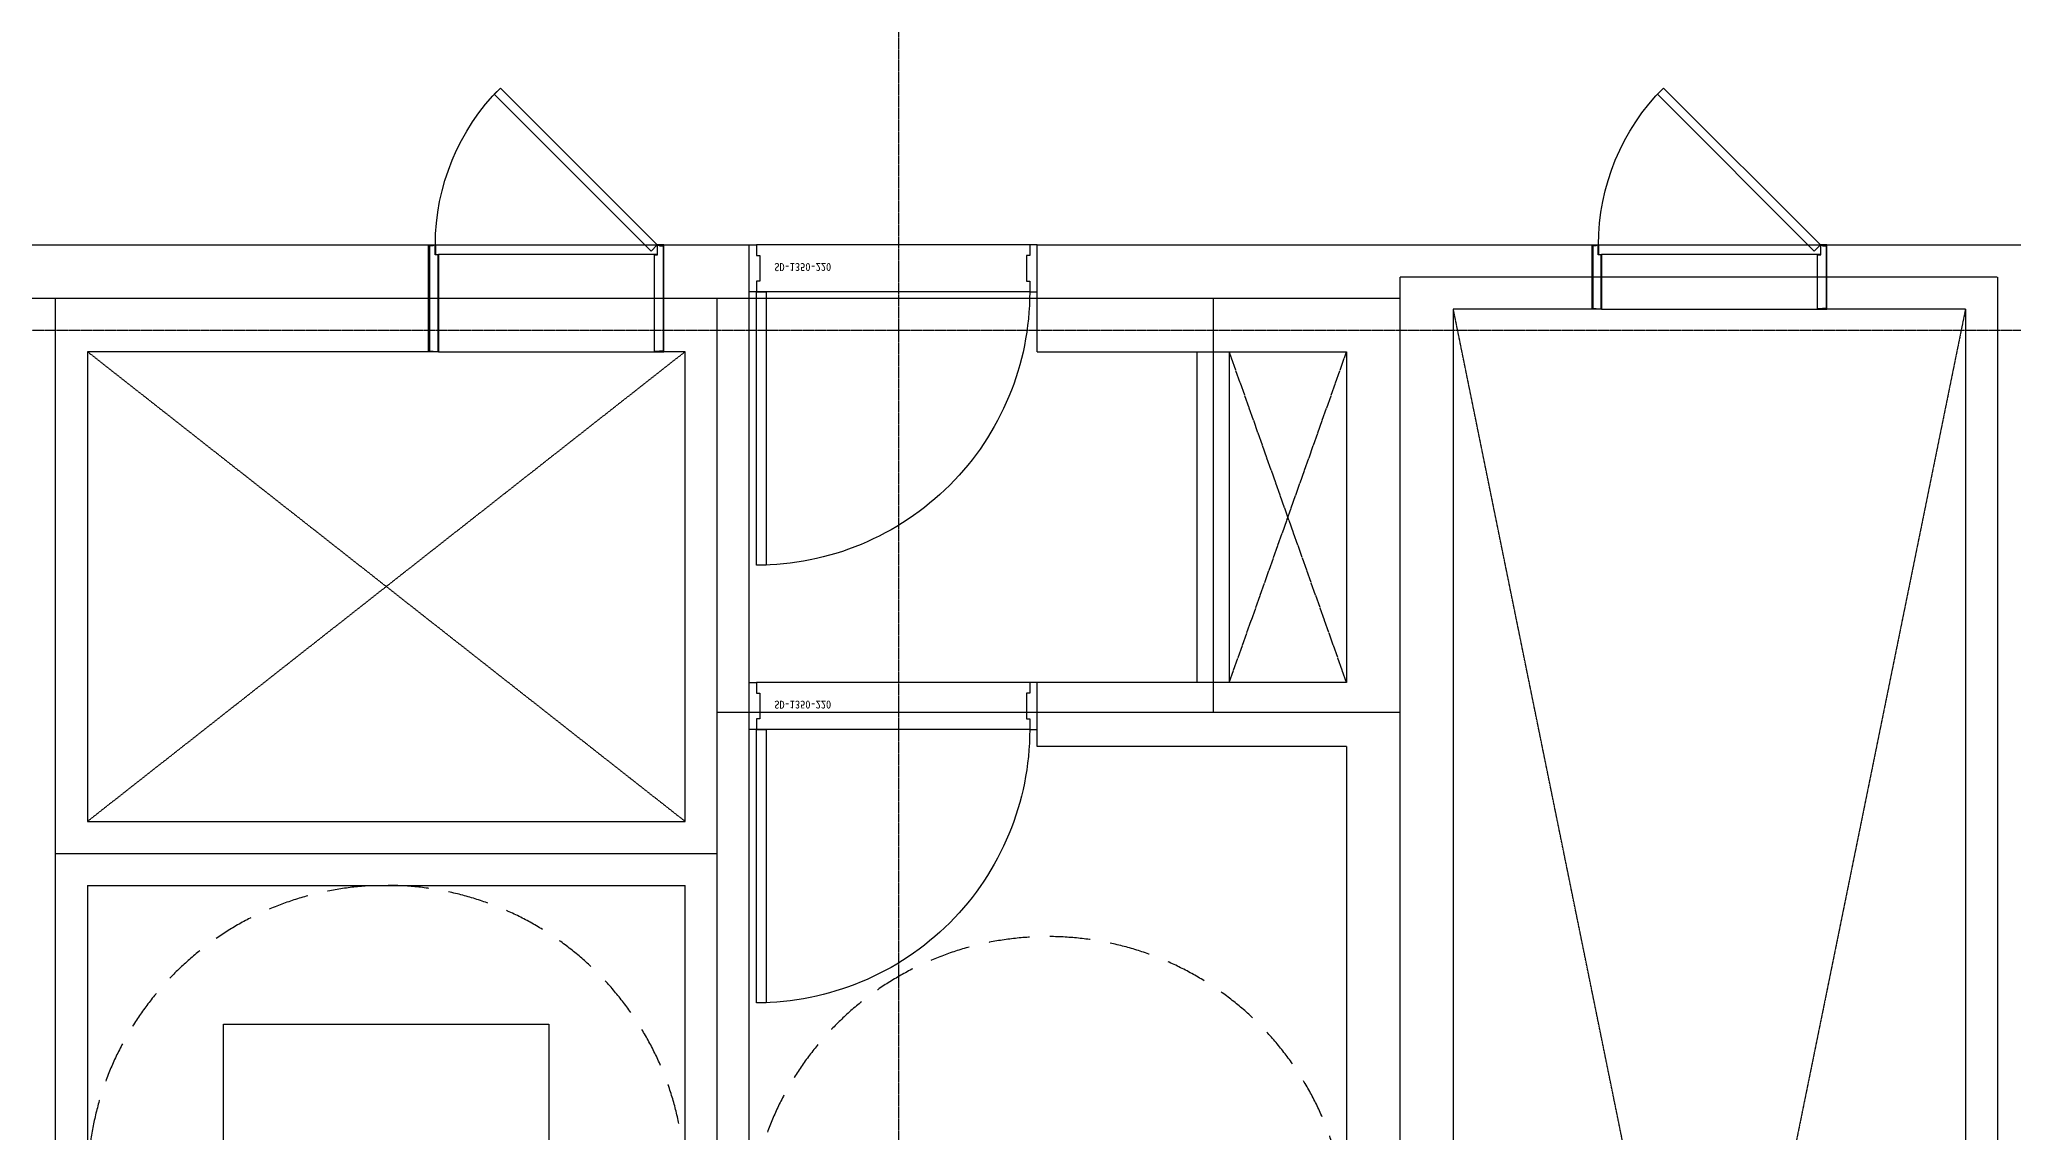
# Model space of a CAD drawing. Header units: millimetres. Extents: x -228566 to 117118, y -18667 to 244055.
# Drawn here: x -157091 to -147841, y 202374 to 207494 of the extents above; entities that cross this region are included whole.
import ezdxf
from ezdxf.enums import TextEntityAlignment as Align

# ---------------------------------------------------------------- set-up
doc = ezdxf.new("R2010")
doc.units = ezdxf.units.MM
for name, pattern in [('X-CORE_5F$0$CEN', [62, 60, -1, 0, -1]), ('X-CORE_5F$0$CENTER2', [1.125, 0.75, -0.125, 0.125, -0.125]), ('X-CORE_5F$0$DASHED', [3, 2, -1]), ('X-CORE_5F$0$HIDDEN', [9.525, 6.35, -3.175]), ('X-GRID_5~ROOF$0$CENTER2', [1.125, 0.75, -0.125, 0.125, -0.125])]:
    doc.linetypes.add(name, pattern=pattern)
doc.layers.get('0').update_dxf_attribs({"lineweight": 20})
doc.layers.get('Defpoints').update_dxf_attribs({"color": 151, "lineweight": 9})
for name, color, linetype in [('X-CORE_5F$0$A-CEN2', 8, 'X-CORE_5F$0$CENTER2'), ('X-CORE_5F$0$A-CON', 2, 'Continuous'), ('X-CORE_5F$0$A-DOOR', 4, 'Continuous'), ('X-CORE_5F$0$A-DOORF', 9, 'Continuous'), ('X-CORE_5F$0$A-ELE4', 8, 'Continuous'), ('X-CORE_5F$0$A-OPEN1', 1, 'X-CORE_5F$0$CEN'), ('X-CORE_5F$0$A-OPEN2', 9, 'X-CORE_5F$0$DASHED'), ('X-CORE_5F$0$A-STR', 4, 'Continuous'), ('X-CORE_5F$0$A-SYM', 7, 'Continuous'), ('X-CORE_5F$0$A-WALD', 7, 'Continuous'), ('X-GRID_5~ROOF$0$A-CEN1', 1, 'X-GRID_5~ROOF$0$CENTER2')]:
    doc.layers.add(name, color=color, linetype=linetype)
doc.styles.add('X-CORE_5F$0$X-PLAN$0$Standard', font='')
doc.styles.get('X-CORE_5F$0$X-PLAN$0$Standard').set_extended_font_data('DotumChe')

# ---------------------------------------------------------------- blocks, each defined once
blk = doc.blocks.new('X-CORE_5F$0$SD-1350-220')
at = {"layer": 'X-CORE_5F$0$A-DOOR'}
for points in [[(35, 25), (80, 25), (80, 1305), (35, 1305)], [(0, -195), (35, -195), (35, -145), (50, -145), (50, -25), (35, -25), (35, 25), (0, 25)], [(1350, -195), (1315, -195), (1315, -145), (1300, -145), (1300, -25), (1315, -25), (1315, 25), (1350, 25)]]:
    blk.add_lwpolyline(points, close=True, dxfattribs=at)
at = {"layer": 'X-CORE_5F$0$A-DOORF'}
blk.add_arc((35, 25), 1280, 359.98932, 90, dxfattribs=at)
at = {"layer": 'X-CORE_5F$0$A-ELE4'}
for p, q in [((1315, 25), (35, 25)), ((1315, -195), (35, -195))]:
    blk.add_line(p, q, dxfattribs=at)
at = {"layer": 'Defpoints', "linetype": 'Continuous', "style": 'X-CORE_5F$0$X-PLAN$0$Standard', "text_generation_flag": 6}
blk.add_text('SD-1350-220', height=37.5, rotation=180, dxfattribs=at).set_placement((251.5, -91.3), align=Align.MIDDLE)
blk = doc.blocks.new('*U360')
at = {"layer": 'X-CORE_5F$0$A-DOOR', "color": 8}
for p, q in [((1067.1, 0), (30, 0)), ((45, -45), (1052.1, -45)), ((1052.1, -498.7), (45, -498.7))]:
    blk.add_line(p, q, dxfattribs=at)
at = {"layer": 'X-CORE_5F$0$A-DOOR'}
for points in [[(763.3, 733.3), (30, 0), (58.3, -28.3), (791.6, 705)], [(1.6, -15), (1.6, -15), (1.6, -15), (0, -15), (0, 0), (30, 0), (30, -45), (45, -45), (45, -498.7), (0, -498.7), (0, -483.7), (1.6, -483.7), (1.6, -483.7), (1.6, -483.7), (1.6, -497.1), (43.4, -497.1), (43.4, -46.6), (28.4, -46.6), (28.4, -1.6), (1.6, -1.6)], [(1095.5, -15), (1095.5, -15), (1095.5, -15), (1097.1, -15), (1097.1, 0), (1067.1, 0), (1067.1, -45), (1052.1, -45), (1052.1, -498.7), (1097.1, -498.7), (1097.1, -483.7), (1095.5, -483.7), (1095.5, -483.7), (1095.5, -483.7), (1095.5, -497.1), (1053.7, -497.1), (1053.7, -46.6), (1068.7, -46.6), (1068.7, -1.6), (1095.5, -1.6)]]:
    blk.add_lwpolyline(points, close=True, dxfattribs=at)
at = {"layer": 'X-CORE_5F$0$A-DOOR', "color": 8}
for points in [[(20, -497.1), (1.6, -497.1), (1.6, -1.6), (20, -1.6), (20, -3.2), (3.2, -3.2), (3.2, -495.5), (20, -495.5)], [(1077.1, -497.1), (1095.5, -497.1), (1095.5, -1.6), (1077.1, -1.6), (1077.1, -3.2), (1093.9, -3.2), (1093.9, -495.5), (1077.1, -495.5)]]:
    blk.add_lwpolyline(points, close=True, dxfattribs=at)
blk.add_arc((30, 0), 1037.1, 0, 45, dxfattribs=at)
blk = doc.blocks.new('*U362')
at = {"layer": 'X-CORE_5F$0$A-DOOR', "color": 8}
for p, q in [((1067.1, 0), (30, 0)), ((45, -45), (1052.1, -45)), ((1052.1, -299.2), (45, -299.2))]:
    blk.add_line(p, q, dxfattribs=at)
at = {"layer": 'X-CORE_5F$0$A-DOOR'}
for points in [[(763.3, 733.3), (30, 0), (58.3, -28.3), (791.6, 705)], [(1.6, -15), (1.6, -15), (1.6, -15), (0, -15), (0, 0), (30, 0), (30, -45), (45, -45), (45, -299.2), (0, -299.2), (0, -284.2), (1.6, -284.2), (1.6, -284.2), (1.6, -284.2), (1.6, -297.6), (43.4, -297.6), (43.4, -46.6), (28.4, -46.6), (28.4, -1.6), (1.6, -1.6)], [(1095.5, -15), (1095.5, -15), (1095.5, -15), (1097.1, -15), (1097.1, 0), (1067.1, 0), (1067.1, -45), (1052.1, -45), (1052.1, -299.2), (1097.1, -299.2), (1097.1, -284.2), (1095.5, -284.2), (1095.5, -284.2), (1095.5, -284.2), (1095.5, -297.6), (1053.7, -297.6), (1053.7, -46.6), (1068.7, -46.6), (1068.7, -1.6), (1095.5, -1.6)]]:
    blk.add_lwpolyline(points, close=True, dxfattribs=at)
at = {"layer": 'X-CORE_5F$0$A-DOOR', "color": 8}
for points in [[(20, -297.6), (1.6, -297.6), (1.6, -1.6), (20, -1.6), (20, -3.2), (3.2, -3.2), (3.2, -296), (20, -296)], [(1077.1, -297.6), (1095.5, -297.6), (1095.5, -1.6), (1077.1, -1.6), (1077.1, -3.2), (1093.9, -3.2), (1093.9, -296), (1077.1, -296)]]:
    blk.add_lwpolyline(points, close=True, dxfattribs=at)
blk.add_arc((30, 0), 1037.1, 0, 45, dxfattribs=at)
blk = doc.blocks.new('A$Cc43ae5d8')
at = {"layer": 'X-CORE_5F$0$A-CEN2'}
for p, q in [((49050, -13250), (49050, -25350)), ((51850, -13250), (49050, -13250)), ((51850, -13250), (51850, -25350)), ((49050, -13350), (39750, -13350)), ((42750, -25250), (42750, -13350)), ((42750, -25250), (42750, -13350)), ((45850, -25250), (45850, -13350)), ((48175, -13350), (48175, -15290.1)), ((49050, -15290.1), (45850, -15290.1)), ((42750, -15950), (45850, -15950))]:
    blk.add_line(p, q, dxfattribs=at)
at = {"layer": 'X-CORE_5F$0$A-CON', "ltscale": 10}
for p, q in [((39600, -13100), (44497.7, -13100)), ((44497.7, -13600), (44497.7, -13100)), ((45600, -13100), (46000, -13100)), ((45600, -13600), (45600, -13100)), ((46000, -22500), (46000, -13100)), ((47350, -13100), (49950, -13100)), ((47350, -13600), (47350, -13100)), ((49950, -13400), (49950, -13100)), ((51050, -13100), (52000, -13100)), ((51050, -13400), (51050, -13100)), ((49300, -13400), (49300, -25200)), ((49950, -13400), (49300, -13400)), ((51700, -13400), (51050, -13400)), ((51700, -13400), (51700, -25200)), ((44497.7, -13600), (42900, -13600)), ((42900, -13600), (42900, -15800)), ((45700, -13600), (45600, -13600)), ((45700, -15800), (45700, -13600)), ((47350, -13600), (48800, -13600)), ((48800, -13600), (48800, -15150)), ((48800, -15150), (47350, -15150)), ((47350, -15450), (47350, -15150)), ((47350, -15450), (47350, -15150)), ((48800, -15450), (47350, -15450)), ((48800, -15450), (48800, -22500)), ((42900, -15800), (45700, -15800)), ((42900, -16100), (42900, -23150)), ((42900, -16100), (45700, -16100)), ((45700, -25500), (45700, -16100))]:
    blk.add_line(p, q, dxfattribs=at)
at = {"layer": 'X-CORE_5F$0$A-OPEN1'}
for p, q in [((48800, -15150), (48250, -13600)), ((48250, -15150), (48800, -13600))]:
    blk.add_line(p, q, dxfattribs=at)
at = {"layer": 'X-CORE_5F$0$A-OPEN2'}
for p, q in [((51700, -13400), (49300, -25200)), ((51700, -25200), (49300, -13400)), ((42900, -15800), (45700, -13600)), ((45700, -15800), (42900, -13600))]:
    blk.add_line(p, q, dxfattribs=at)
at = {"layer": 'X-CORE_5F$0$A-STR', "color": 8, "linetype": 'X-CORE_5F$0$HIDDEN', "ltscale": 30}
for centre in [(44300, -17500), (47400, -17740)]:
    blk.add_arc(centre, 1400, 0, 180, dxfattribs=at)
at = {"layer": 'X-CORE_5F$0$A-SYM'}
blk.add_lwpolyline([(43537.5, -19460), (43537.5, -16750), (45062.5, -16750), (45062.5, -18900)], dxfattribs=at)
at = {"layer": 'X-CORE_5F$0$A-WALD'}
for p, q in [((48100, -15150), (48100, -13600)), ((48250, -13600), (48250, -15150))]:
    blk.add_line(p, q, dxfattribs=at)
at = {"layer": 'X-GRID_5~ROOF$0$A-CEN1', "ltscale": 10}
blk.add_line((46700, 8750), (46700, -47250), dxfattribs=at)
blk.add_lwpolyline([(66500, -13500), (-3500, -13500)], dxfattribs=at)
at = {"xscale": -1, "rotation": 180}
for p in [(46000, -13295), (46000, -15345)]:
    blk.add_blockref('X-CORE_5F$0$SD-1350-220', p, dxfattribs=at)
at = {"layer": 'X-CORE_5F$0$A-DOOR', "xscale": -1.002688381276786, "yscale": 1.002688381276786, "zscale": 1.002688381276786}
for name, p in [('*U360', (45600, -13100)), ('*U362', (51050, -13100))]:
    blk.add_blockref(name, p, dxfattribs=at)

msp = doc.modelspace()

# ---------------------------------------------------------------- block references
at = {"layer": 'Defpoints'}
msp.add_blockref('A$Cc43ae5d8', (-199765.7, 219631.3), dxfattribs=at)

doc.saveas('drawing.dxf')
